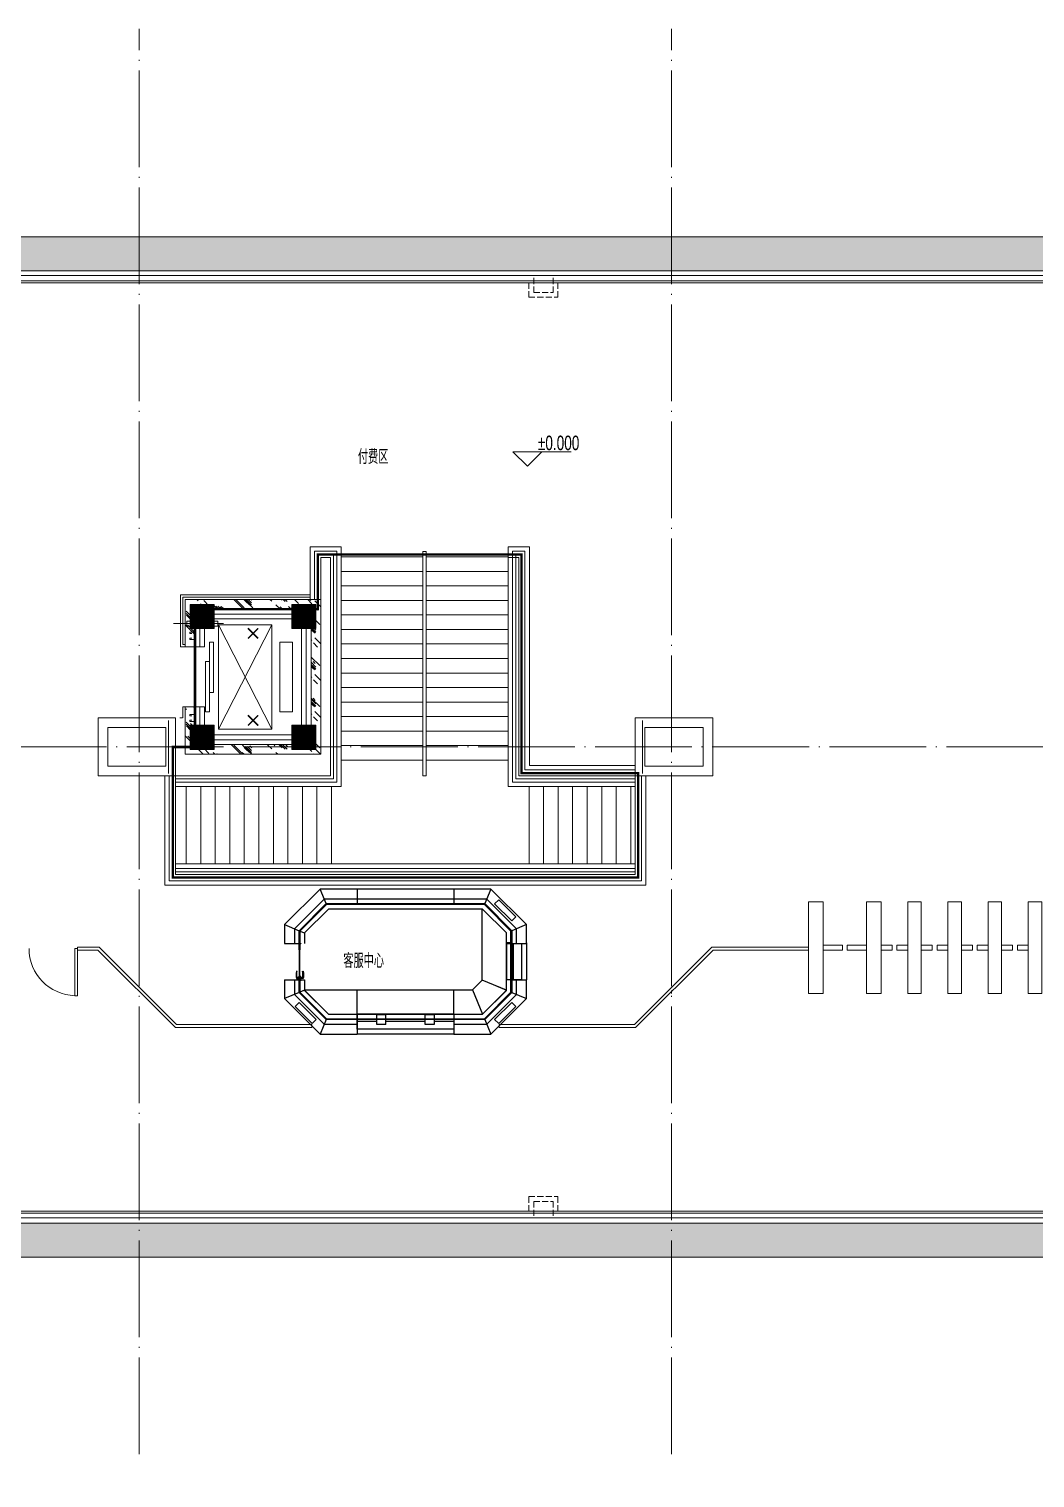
# Model space of a CAD drawing. Extents: x 13114849 to 13479250, y 160225 to 278773.
# Drawn here: x 13366117 to 13386907, y 179590 to 209560 of the extents above; entities that cross this region are included whole.
import ezdxf

# ---------------------------------------------------------------- set-up
doc = ezdxf.new("R2010")
doc.units = 0
doc.header["$LTSCALE"] = 1000
doc.header["$MEASUREMENT"] = 0
for name, pattern in [('ACAD_ISO03W100', [30, 12, -18]), ('ACAD_ISO04W100', [30.5, 24, -3, 0.5, -3]), ('DASH', [0.35, 0.25, -0.1]), ('DOTE', [2.42, 2, -0.2, 0.02, -0.2])]:
    doc.linetypes.add(name, pattern=pattern)
doc.layers.add('1-人性化客服中心', color=102, linetype='Continuous')
for name, color, linetype, lineweight in [('1-栏杆其他', 8, 'Continuous', 5), ('STAIR', 7, 'Continuous', 5), ('建筑底图', 8, 'Continuous', 13)]:
    doc.layers.add(name, color=color, linetype=linetype, lineweight=lineweight)
doc.styles.add('C', font='HZTXT_E', dxfattribs={"width": 0.7, "bigfont": 'HZTXT'})
pattern_1 = [(45, (793255.26, 8e-09), (-176.7766953, 176.7766953), []), (50, (793255.26, 8e-09), (717.260183, -62.752135), [75, -825]), (355, (793255.26, 8e-09), (-138.751334, 752.192134), [60, -660]), (100.4514, (793315, -5.2), (578.50938, 689.439542), [63.74019, -701.14211]), (46.1842, (793255.26, 200), (1067.24105, -165.519014), [112.5, -1237.5]), (96.6356, (793344.2, 186.2), (934.662706, 974.11787), [95.61029, -1051.713]), (351.1842, (793255.3, 200), (934.661945, 974.1186), [90, -990]), (21, (793355.26, 150), (596.907052, -402.61889), [75, -825]), (326, (793355.26, 150), (243.31533, 725.150045), [60, -660]), (71.4514, (793405, 116.45), (840.22263, 322.530497), [63.74019, -701.14211]), (37.5, (793255.26, 8e-09), (12.1598553, 332.893854), [0, -652, 0, -670, 0, -662.5]), (7.5, (793255.26, 8e-09), (263.069537, 394.411712), [0, -382, 0, -637, 0, -252.5]), (327.5, (793032.26, 8e-09), (533.822436, -22.554872), [0, -250, 0, -780, 0, -1035]), (317.5, (792932.26, 8e-09), (583.18617, 100.104982), [0, -325, 0, -518, 0, -735])]

# ---------------------------------------------------------------- blocks, each defined once
blk = doc.blocks.new('_FZH')
blk.add_lwpolyline([(-0.5, -0.5), (0.5, -0.5), (0.5, 0.5), (-0.5, 0.5)], close=True)
blk = doc.blocks.new('$DorLib2D$00000001')
for p, q in [((0.45, 0.975), (0.5, 0.975)), ((0.45, 0), (0.45, 0.975)), ((0.5, 0), (0.5, 0.975)), ((0.5, 0), (0.45, 0))]:
    blk.add_line(p, q)
at = {"lineweight": 13}
blk.add_arc((0.475, 0), 0.975, 91.4693, 180, dxfattribs=at)
blk = doc.blocks.new('客服中心-新')
at = {"layer": '1-人性化客服中心', "color": 8}
for p, q in [((36870, -86884), (36746, -86584)), ((37511, -86584), (37511, -86884)), ((39511, -86584), (39511, -86884)), ((40276, -86584), (40151, -86884)), ((36011, -87319), (36311, -87444)), ((36331, -87452), (36426, -87491)), ((41011, -87319), (40711, -87444)), ((36011, -87709), (36311, -87709)), ((36304, -87704), (36304, -87716)), ((36316, -87736), (36326, -87736)), ((36321, -87730), (36321, -87742)), ((36337, -87704), (36337, -87716)), ((40596, -87709), (40691, -87709)), ((40596, -87709), (40596, -88459)), ((40711, -87709), (41011, -87709)), ((36011, -88459), (36311, -88459)), ((36327, -88453), (36315, -88453)), ((36315, -88464), (36327, -88464)), ((36331, -88459), (36426, -88459)), ((36331, -88459), (36426, -88459)), ((36426, -88677), (36331, -88717)), ((37511, -89169), (37511, -88669)), ((39511, -89169), (39511, -88669)), ((39897, -88669), (40104, -89169)), ((40596, -88677), (40096, -88470)), ((40711, -88459), (41011, -88459)), ((36311, -88725), (36011, -88849)), ((40711, -88725), (41011, -88849)), ((36870, -89284), (36746, -89584)), ((37511, -89169), (37511, -89264)), ((39511, -89169), (37511, -89169)), ((37511, -89284), (37511, -89584)), ((39511, -89169), (39511, -89264)), ((39511, -89284), (39511, -89584)), ((40151, -89284), (40276, -89584))]:
    blk.add_line(p, q, dxfattribs=at)
at = {"layer": '1-人性化客服中心', "color": 8, "linetype": 'ACAD_ISO03W100', "lineweight": 18}
blk.add_line((40596, -87694), (40691, -87694), dxfattribs=at)
at = {"layer": '1-人性化客服中心', "color": 8, "linetype": 'ACAD_ISO03W100'}
blk.add_line((36341, -88466), (36332, -88466), dxfattribs=at)
at = {"layer": '1-人性化客服中心', "color": 8}
for points in [[(41011, -87709), (41011, -87319), (40276, -86584), (36746, -86584), (36011, -87319), (36011, -87709)], [(40806, -87709), (40806, -87404), (40191, -86789), (36830, -86789), (36216, -87404), (36216, -87709)], [(36311, -87709), (36311, -87444), (36870, -86884), (37511, -86884)], [(37511, -86904), (36878, -86904), (36331, -87452), (36331, -87709)], [(37511, -86884), (39511, -86884)], [(39511, -86904), (37511, -86904)], [(39511, -86884), (39511, -86884), (40151, -86884), (40711, -87444), (40711, -87709)], [(40691, -87709), (40691, -87709), (40691, -87452), (40143, -86904), (39511, -86904)], [(36426, -88669), (39897, -88669), (40096, -88470), (40096, -86999)], [(40596, -87709), (40596, -87491), (40104, -86999), (36917, -86999), (36426, -87491), (36426, -87709)], [(36314, -87718), (36310, -87718), (36310, -87771), (36314, -87771), (36314, -87718)], [(36315, -87840), (36315, -87717), (36327, -87717), (36327, -87840)], [(36328, -87718), (36331, -87718), (36331, -87771), (36328, -87771), (36328, -87718)], [(40691, -88459), (40691, -88459), (40691, -87709)], [(40711, -87709), (40711, -88459)], [(36011, -88459), (36011, -88849), (36746, -89584), (37511, -89584)], [(36216, -88459), (36216, -88764), (36830, -89379), (37511, -89379)], [(37511, -89284), (36870, -89284), (36311, -88725), (36311, -88459)], [(36331, -88459), (36331, -88717), (36878, -89264), (37511, -89264)], [(36426, -88459), (36426, -88677), (36917, -89169), (37511, -89169)], [(39511, -89584), (40276, -89584), (41011, -88849), (41011, -88459)], [(39511, -89379), (40191, -89379), (40806, -88764), (40806, -88459)], [(39511, -89169), (40104, -89169), (40596, -88677), (40596, -88459)], [(40711, -88459), (40711, -88725), (40151, -89284), (39511, -89284)], [(39511, -89264), (40143, -89264), (40691, -88717), (40691, -88459)], [(37511, -89264), (39511, -89264)], [(39511, -89284), (37511, -89284)]]:
    blk.add_lwpolyline(points, dxfattribs=at)
for points in [[(37481, -86900), (36876, -86900), (36327, -87450), (36327, -87704), (36325, -87706), (36317, -87706), (36315, -87704), (36315, -87445), (36871, -86888), (37481, -86888)], [(39540, -86900), (37482, -86900), (37482, -86888), (39540, -86888)], [(40695, -87678), (40695, -87450), (40145, -86900), (39541, -86900), (39541, -86888), (40150, -86888), (40707, -87445), (40707, -87678)], [(40792, -87156), (40439, -86803), (40354, -86888), (40707, -87241)], [(36345, -87709), (36345, -87713), (36297, -87713), (36297, -87709)], [(36327, -87714), (36315, -87714), (36315, -88453), (36316, -88454), (36326, -88454), (36327, -88453)], [(40611, -87694), (40691, -87694), (40691, -87693), (40611, -87693)], [(40695, -88489), (40695, -87679), (40707, -87679), (40707, -88489)], [(36308, -88433), (36308, -88411), (36267, -88411), (36258, -88433)], [(36308, -88389), (36315, -88389), (36315, -88454), (36308, -88454)], [(36346, -88389), (36327, -88389), (36327, -88454), (36346, -88454)], [(36346, -88433), (36346, -88411), (36386, -88411), (36396, -88433)], [(37481, -89280), (36871, -89280), (36315, -88723), (36315, -88462), (36327, -88462), (36327, -88718), (36876, -89268), (37481, -89268)], [(39541, -89268), (40145, -89268), (40695, -88718), (40695, -88490), (40707, -88490), (40707, -88723), (40150, -89280), (39541, -89280)], [(36229, -89012), (36583, -89366), (36667, -89281), (36314, -88928)], [(40792, -89012), (40439, -89366), (40354, -89281), (40707, -88928)], [(37482, -89268), (39540, -89268), (39540, -89280), (37482, -89280)]]:
    blk.add_lwpolyline(points, close=True, dxfattribs=at)
at = {"layer": '1-人性化客服中心', "color": 8, "linetype": 'ACAD_ISO04W100', "lineweight": 18}
blk.add_lwpolyline([(36321, -88459), (36321, -88721), (36874, -89274), (40147, -89274), (40701, -88721), (40701, -87448), (40147, -86894), (36874, -86894), (36321, -87448), (36321, -88459)], dxfattribs=at)
at = {"layer": '1-人性化客服中心', "color": 8}
blk.add_lwpolyline([(36315, -87713), (36327, -87713), (36327, -87737, -1), (36315, -87737)], format="xyb", close=True, dxfattribs=at)
at = {"layer": '1-人性化客服中心', "color": 8, "lineweight": -3}
for points in [[(40596, -87710), (40911, -87710), (40911, -88458), (40596, -88458)], [(37512, -89484), (37512, -89169), (39510, -89169), (39510, -89484)], [(38101, -89179), (38101, -89384), (37921, -89384), (37921, -89179)], [(39101, -89179), (39101, -89384), (38921, -89384), (38921, -89179)]]:
    blk.add_lwpolyline(points, close=True, dxfattribs=at)
at = {"layer": '1-人性化客服中心', "color": 8, "linetype": 'ACAD_ISO03W100', "lineweight": 18}
for points in [[(40598, -87712), (40909, -87712), (40909, -88456), (40598, -88456)], [(37514, -89482), (37514, -89171), (39508, -89171), (39508, -89482)], [(38103, -89177), (38103, -89386), (37919, -89386), (37919, -89177)], [(39103, -89177), (39103, -89386), (38919, -89386), (38919, -89177)]]:
    blk.add_lwpolyline(points, close=True, dxfattribs=at)
at = {"layer": '1-人性化客服中心', "color": 8, "lineweight": -3}
for points in [[(40742, -88459), (40742, -87709)], [(37511, -89316), (37921, -89316)], [(39511, -89584), (37511, -89584)], [(38101, -89316), (38921, -89316)], [(39101, -89316), (39511, -89316)]]:
    blk.add_lwpolyline(points, dxfattribs=at)
blk.add_lwpolyline([(41010, -87694, -0.03766), (41011, -87709), (41011, -88459)], format="xyb", dxfattribs=at)
at = {"layer": '1-人性化客服中心', "color": 8}
for points in [[(36267, -88411, -0.091708), (36270, -88285), (36258, -88282, 0.10596), (36258, -88433)], [(36386, -88411, 0.091708), (36383, -88285), (36396, -88282, -0.10596), (36396, -88433)]]:
    blk.add_lwpolyline(points, format="xyb", dxfattribs=at)
at = {"layer": '1-人性化客服中心', "color": 8, "linetype": 'ACAD_ISO03W100'}
blk.add_lwpolyline([(36341, -88454), (36341, -88479), (36332, -88479), (36332, -88454)], close=True, dxfattribs=at)
blk = doc.blocks.new('wefrwr3')
at = {"layer": 'STAIR', "color": 0, "linetype": 'Continuous'}
for p, q in [((2371621, 1063838), (2374021, 1063838)), ((2371621, 1061038), (2371621, 1063838)), ((2371621, 1061158), (2371621, 1063718)), ((2371741, 1063838), (2373901, 1063838)), ((2371921, 1063838), (2371921, 1063738)), ((2373721, 1063738), (2371921, 1063738)), ((2371921, 1063638), (2371921, 1063538)), ((2373721, 1063638), (2371921, 1063638)), ((2373721, 1063838), (2373721, 1063738)), ((2373721, 1063638), (2373721, 1063538)), ((2374021, 1063838), (2374021, 1063058)), ((2374021, 1063718), (2374021, 1063058)), ((2371621, 1063538), (2371721, 1063538)), ((2371721, 1063538), (2371721, 1061338)), ((2371821, 1063538), (2371921, 1063538)), ((2371821, 1063538), (2371821, 1061338)), ((2372433, 1063518), (2373537, 1061358)), ((2372433, 1063518), (2373537, 1063518)), ((2372433, 1061358), (2373537, 1063518)), ((2372433, 1061358), (2372433, 1063518)), ((2373537, 1063518), (2373537, 1061358)), ((2373821, 1063538), (2373721, 1063538)), ((2373821, 1063058), (2373821, 1063538)), ((2374021, 1063538), (2373921, 1063538)), ((2373921, 1063058), (2373921, 1063538)), ((2372005, 1063158), (2372269, 1063158)), ((2372005, 1061718), (2372005, 1063158)), ((2372269, 1063158), (2372269, 1061718)), ((2373806, 1063163), (2373724, 1063163)), ((2373724, 1063163), (2373724, 1062122)), ((2373806, 1062122), (2373806, 1063163)), ((2374021, 1063058), (2373821, 1063058)), ((2374021, 1063058), (2373901, 1063058)), ((2374021, 1063058), (2373901, 1063058)), ((2374021, 1061818), (2374021, 1063058)), ((2373719, 1062759), (2373637, 1062759)), ((2373637, 1062759), (2373637, 1061718)), ((2373719, 1061718), (2373719, 1062759)), ((2373724, 1062122), (2373806, 1062122)), ((2372269, 1061718), (2372005, 1061718)), ((2373637, 1061718), (2373719, 1061718)), ((2374021, 1061818), (2373821, 1061818)), ((2373821, 1061338), (2373821, 1061818)), ((2374021, 1061818), (2373901, 1061818)), ((2374021, 1061818), (2373901, 1061818)), ((2373921, 1061338), (2373921, 1061818)), ((2374021, 1061818), (2374021, 1061158)), ((2374021, 1061818), (2374021, 1061038)), ((2371621, 1061338), (2371721, 1061338)), ((2371821, 1061338), (2371921, 1061338)), ((2371921, 1061238), (2371921, 1061338)), ((2371921, 1061238), (2373721, 1061238)), ((2373537, 1061358), (2372433, 1061358)), ((2373821, 1061338), (2373721, 1061338)), ((2373721, 1061238), (2373721, 1061338)), ((2374021, 1061338), (2373921, 1061338)), ((2374021, 1061038), (2371621, 1061038)), ((2373901, 1061038), (2371741, 1061038)), ((2371921, 1061038), (2371921, 1061138)), ((2371921, 1061138), (2373721, 1061138)), ((2373721, 1061038), (2373721, 1061138))]:
    blk.add_line(p, q, dxfattribs=at)
blk = doc.blocks.new('客服中心')
at = {"layer": '1-栏杆其他'}
for p, q in [((12579001, 190820), (12578877, 191120)), ((12579642, 191120), (12579642, 190820)), ((12581642, 191120), (12581642, 190820)), ((12582407, 191120), (12582283, 190820)), ((12578142, 190385), (12578442, 190260)), ((12583142, 190385), (12582842, 190260)), ((12578462, 190252), (12578557, 190213)), ((12582727, 190010), (12582822, 190010)), ((12578142, 189995), (12578442, 189995)), ((12578436, 190000), (12578436, 189988)), ((12578447, 189968), (12578457, 189968)), ((12578452, 189974), (12578452, 189961)), ((12578469, 190000), (12578469, 189988)), ((12582727, 189995), (12582822, 189995)), ((12582727, 189995), (12582727, 189245)), ((12582842, 189995), (12583142, 189995)), ((12578142, 189245), (12578442, 189245)), ((12578142, 189245), (12578142, 188855)), ((12578458, 189251), (12578446, 189251)), ((12578446, 189240), (12578458, 189240)), ((12578462, 189245), (12578557, 189245)), ((12578462, 189245), (12578557, 189245)), ((12578472, 189238), (12578463, 189238)), ((12582727, 189026), (12582227, 189234)), ((12582842, 189245), (12583142, 189245)), ((12578442, 188979), (12578142, 188855)), ((12578142, 188855), (12578877, 188120)), ((12578557, 189026), (12578462, 188987)), ((12579642, 188535), (12579642, 189035)), ((12581642, 188535), (12581642, 189035)), ((12582028, 189035), (12582235, 188535)), ((12582842, 188979), (12583142, 188855)), ((12579642, 188535), (12579642, 188440)), ((12581642, 188535), (12579642, 188535)), ((12581642, 188535), (12581642, 188440)), ((12579001, 188420), (12578877, 188120)), ((12579642, 188420), (12579642, 188120)), ((12581642, 188420), (12581642, 188120)), ((12582283, 188420), (12582407, 188120)), ((12578877, 188120), (12579642, 188120))]:
    blk.add_line(p, q, dxfattribs=at)
for points in [[(12583142, 189995), (12583142, 190385), (12582407, 191120), (12578877, 191120), (12578142, 190385), (12578142, 189995)], [(12582937, 189995), (12582937, 190300), (12582322, 190915), (12578962, 190915), (12578347, 190300), (12578347, 189995)], [(12578442, 189995), (12578442, 190260), (12579001, 190820), (12579642, 190820)], [(12578452, 189245), (12578452, 188983), (12579006, 188430), (12582279, 188430), (12582832, 188983), (12582832, 190256), (12582279, 190810), (12579006, 190810), (12578452, 190256), (12578452, 189245)], [(12579642, 190800), (12579010, 190800), (12578462, 190252), (12578462, 189995)], [(12578557, 189035), (12582028, 189035), (12582227, 189234), (12582227, 190705)], [(12582727, 189995), (12582727, 190213), (12582235, 190705), (12579049, 190705), (12578557, 190213), (12578557, 189995)], [(12579642, 190820), (12581642, 190820)], [(12581642, 190800), (12579642, 190800)], [(12581642, 190820), (12581642, 190820), (12582283, 190820), (12582842, 190260), (12582842, 189995)], [(12582822, 189995), (12582822, 189995), (12582822, 190252), (12582275, 190800), (12581642, 190800)], [(12578445, 189986), (12578442, 189986), (12578442, 189933), (12578445, 189933), (12578445, 189986)], [(12578446, 189864), (12578446, 189987), (12578458, 189987), (12578458, 189864)], [(12578459, 189986), (12578463, 189986), (12578463, 189933), (12578459, 189933), (12578459, 189986)], [(12582822, 189245), (12582822, 189245), (12582822, 189995)], [(12582842, 189995), (12582842, 189245)], [(12582874, 189245), (12582874, 189995)], [(12578347, 189245), (12578347, 188939), (12578962, 188325), (12579642, 188325)], [(12579642, 188420), (12579001, 188420), (12578442, 188979), (12578442, 189245)], [(12578462, 189245), (12578462, 188987), (12579010, 188440), (12579642, 188440)], [(12578557, 189245), (12578557, 189026), (12579049, 188535), (12579642, 188535)], [(12581642, 188120), (12582407, 188120), (12583142, 188855), (12583142, 189245)], [(12581642, 188325), (12582322, 188325), (12582937, 188939), (12582937, 189245)], [(12581642, 188535), (12582235, 188535), (12582727, 189026), (12582727, 189245)], [(12582842, 189245), (12582842, 188979), (12582283, 188420), (12581642, 188420)], [(12581642, 188440), (12582275, 188440), (12582822, 188987), (12582822, 189245)], [(12579642, 188440), (12581642, 188440)], [(12581642, 188420), (12579642, 188420)], [(12579642, 188388), (12580052, 188388)], [(12580232, 188388), (12581052, 188388)], [(12581232, 188388), (12581642, 188388)], [(12581642, 188120), (12579642, 188120)]]:
    blk.add_lwpolyline(points, dxfattribs=at)
for points in [[(12579612, 190804), (12579008, 190804), (12578458, 190254), (12578458, 190000), (12578456, 189998), (12578448, 189998), (12578446, 190000), (12578446, 190259), (12579003, 190816), (12579612, 190816)], [(12581671, 190804), (12579613, 190804), (12579613, 190816), (12581671, 190816)], [(12582826, 190026), (12582826, 190254), (12582276, 190804), (12581672, 190804), (12581672, 190816), (12582281, 190816), (12582838, 190259), (12582838, 190026)], [(12582924, 190547), (12582570, 190901), (12582485, 190816), (12582839, 190463)], [(12582742, 190010), (12582822, 190010), (12582822, 190011), (12582742, 190011)], [(12582826, 189215), (12582826, 190025), (12582838, 190025), (12582838, 189215)], [(12578476, 189995), (12578476, 189991), (12578428, 189991), (12578428, 189995)], [(12578458, 189990), (12578446, 189990), (12578446, 189251), (12578447, 189250), (12578457, 189250), (12578458, 189251)], [(12582727, 189994), (12583042, 189994), (12583042, 189246), (12582727, 189246)], [(12582729, 189992), (12583040, 189992), (12583040, 189248), (12582729, 189248)], [(12578439, 189271), (12578439, 189293), (12578398, 189293), (12578389, 189271)], [(12578439, 189315), (12578446, 189315), (12578446, 189250), (12578439, 189250)], [(12579612, 188424), (12579003, 188424), (12578446, 188980), (12578446, 189242), (12578458, 189242), (12578458, 188985), (12579008, 188436), (12579612, 188436)], [(12578477, 189315), (12578458, 189315), (12578458, 189250), (12578477, 189250)], [(12578472, 189250), (12578472, 189225), (12578463, 189225), (12578463, 189250)], [(12578477, 189271), (12578477, 189293), (12578518, 189293), (12578527, 189271)], [(12581672, 188436), (12582276, 188436), (12582826, 188985), (12582826, 189214), (12582838, 189214), (12582838, 188980), (12582281, 188424), (12581672, 188424)], [(12578361, 188692), (12578714, 188338), (12578799, 188423), (12578445, 188776)], [(12579643, 188220), (12579643, 188535), (12581641, 188535), (12581641, 188220)], [(12579645, 188222), (12579645, 188533), (12581639, 188533), (12581639, 188222)], [(12580234, 188527), (12580234, 188318), (12580050, 188318), (12580050, 188527)], [(12580232, 188525), (12580232, 188320), (12580052, 188320), (12580052, 188525)], [(12581234, 188527), (12581234, 188318), (12581050, 188318), (12581050, 188527)], [(12581232, 188525), (12581232, 188320), (12581052, 188320), (12581052, 188525)], [(12582924, 188692), (12582570, 188338), (12582485, 188423), (12582839, 188776)], [(12579613, 188436), (12581671, 188436), (12581671, 188424), (12579613, 188424)]]:
    blk.add_lwpolyline(points, close=True, dxfattribs=at)
for points in [[(12583141, 190010, -0.03766), (12583143, 189995), (12583143, 189245)], [(12578398, 189293, -0.091708), (12578402, 189419), (12578389, 189422, 0.10596), (12578389, 189271)], [(12578518, 189293, 0.091708), (12578514, 189419), (12578527, 189422, -0.10596), (12578527, 189271)]]:
    blk.add_lwpolyline(points, format="xyb", dxfattribs=at)
blk.add_lwpolyline([(12578446, 189991), (12578458, 189991), (12578458, 189967, -1), (12578446, 189967)], format="xyb", close=True, dxfattribs=at)

msp = doc.modelspace()

# ---------------------------------------------------------------- hatches: boundary and pattern name
at = {"layer": '建筑底图'}
h = msp.add_hatch(dxfattribs=at)
h.set_pattern_fill('钢筋混凝土', color=8, scale=100, style=0)
h.set_pattern_definition(pattern_1)
h.paths.add_polyline_path([(13421897.4, 205459.5), (13421897.4, 204559.5), (13422497.4, 204559.5), (13422497.4, 204759.5), (13453297.4, 204759.5), (13453297.4, 205459.5)])
h.paths.add_polyline_path([(13333997.4, 206729.5), (13333397.4, 206729.5), (13333397.4, 204559.5), (13413397.4, 204559.5), (13413397.4, 205259.5), (13333997.4, 205259.5)])
at = {"layer": '建筑底图', "ltscale": 500}
h = msp.add_hatch(dxfattribs=at)
h.set_pattern_fill('玻璃2', color=256, scale=50, style=0)
h.set_pattern_definition([(135, (18966416.2, 814415), (-4e-14, 763.675324), [300, -180, 300, -180, 120, -261.640785]), (135, (18966431.2, 814430), (-4e-14, 763.675324), [240, -300, 180, -180, 210, -231.640785]), (135, (18966431.2, 814475), (-4e-14, 763.675324), [180, -360, 120, -180, 270, -231.640785]), (135, (18966386.2, 814430), (-4e-14, 763.675324), [180, -360, 150, -651.64075]), (135, (18966341.2, 814475), (-4e-14, 763.675324), [90, -450, 60, -741.64075]), (135, (18966416.2, 814550), (-4e-14, 763.675324), [60, -450, 60, -240, 150, -381.640785]), (135, (18966146.2, 814505), (-4e-14, 763.675324), [300, -450, 360, -237.640785]), (135, (18966146.2, 814460), (-4e-14, 763.675324), [420, -300, 450, -177.640785]), (135, (18966071.2, 814520), (9e-14, -848.52814), [300, -420, 240, -381.640785]), (135, (18966116.2, 814610), (-4e-14, 763.675324), [150, -600, 180, -411.640785]), (135, (18966026.2, 814565), (-4e-14, 763.675324), [120, -600, 120, -501.64075])])
h.paths.add_polyline_path([(13369347.4, 195539.5), (13369547.4, 195539.5), (13369547.4, 194759.5), (13371947.4, 194759.5), (13371947.4, 197559.5), (13369547.4, 197559.5), (13369547.4, 196779.5), (13369347.4, 196779.5), (13369347.4, 197759.5), (13372147.4, 197759.5), (13372147.4, 194559.5), (13369347.4, 194559.5)])
at = {"layer": '建筑底图'}
h = msp.add_hatch(dxfattribs=at)
h.set_pattern_fill('ANSI31', color=256, scale=10, style=0)
h.set_pattern_definition([(45, (15205099.875, -554769.857), (-11.22532015, 11.22532015), [])])
h.paths.add_polyline_path([(13369947.4, 197159.5), (13369947.4, 197659.5), (13369447.4, 197659.5), (13369447.4, 197159.5)])
h.paths.add_polyline_path([(13372047.4, 197159.5), (13372047.4, 197659.5), (13371547.4, 197659.5), (13371547.4, 197159.5)])
h.paths.add_polyline_path([(13372047.4, 194659.5), (13372047.4, 195159.5), (13371547.4, 195159.5), (13371547.4, 194659.5)])
h.paths.add_polyline_path([(13369947.4, 194659.5), (13369947.4, 195159.5), (13369447.4, 195159.5), (13369447.4, 194659.5)])
h = msp.add_hatch(dxfattribs=at)
h.set_pattern_fill('ANSI31', color=256, scale=10, angle=90, style=0)
h.set_pattern_definition([(135, (14116500.838, 2035521.314), (-11.22532015, -11.22532015), [])])
h.paths.add_polyline_path([(13369567.4, 197159.5), (13369567.4, 196859.5), (13369547.4, 196859.5), (13369547.4, 197159.5)])
h = msp.add_hatch(dxfattribs=at)
h.set_pattern_fill('ANSI31', color=256, scale=10, angle=90, style=0)
h.set_pattern_definition([(135, (14116500.838, 2033821.314), (-11.22532015, -11.22532015), [])])
h.paths.add_polyline_path([(13369567.4, 195459.5), (13369567.4, 195159.5), (13369547.4, 195159.5), (13369547.4, 195459.5)])
h = msp.add_hatch(dxfattribs=at)
h.set_pattern_fill('钢筋混凝土', color=256, scale=100, style=0)
h.set_pattern_definition(pattern_1)
h.paths.add_polyline_path([(13413397.4, 184159.5), (13413397.4, 184859.5), (13333397.4, 184859.5), (13333397.4, 182478), (13333997.4, 182478), (13333997.4, 184159.5)])

# ---------------------------------------------------------------- linework, layer by layer
at = {"layer": '建筑底图', "linetype": 'DOTE'}
for p, q in [((13368397.4, 180083), (13368397.4, 209559.5)), ((13379397.4, 180083), (13379397.4, 209559.5))]:
    msp.add_line(p, q, dxfattribs=at)
at = {"layer": '建筑底图', "color": 8}
for p, q in [((13333997.4, 205259.5), (13413797.4, 205259.5)), ((13333297.4, 204459.5), (13414507.4, 204459.5)), ((13333397.4, 204559.5), (13414397.4, 204559.5)), ((13333187.4, 204349.5), (13414607.4, 204349.5)), ((13368397.4, 185069.5), (13421897.4, 185069.5)), ((13421897.4, 184969.5), (13368397.4, 184969.5))]:
    msp.add_line(p, q, dxfattribs=at)
at = {"layer": '建筑底图', "color": 8, "linetype": 'DOTE'}
for p, q in [((13474197.4, 204559.5), (13119297.4, 204559.5)), ((13474197.4, 194709.5), (13119297.4, 194709.5)), ((13474197.4, 184859.5), (13119297.4, 184859.5))]:
    msp.add_line(p, q, dxfattribs=at)
at = {"layer": '建筑底图', "linetype": 'DASH', "ltscale": 0.5}
for p, q in [((13376547.4, 204109.5), (13376547.4, 204449.5)), ((13376947.4, 204109.5), (13376947.4, 204449.5)), ((13376447.4, 204009.5), (13376447.4, 204349.5)), ((13376547.4, 204109.5), (13376947.4, 204109.5)), ((13377047.4, 204009.5), (13377047.4, 204349.5)), ((13376447.4, 204009.5), (13377047.4, 204009.5)), ((13376447.4, 185409.5), (13376447.4, 185069.5)), ((13376447.4, 185409.5), (13377047.4, 185409.5)), ((13376547.4, 185309.5), (13376547.4, 184969.5)), ((13376547.4, 185309.5), (13376947.4, 185309.5)), ((13376947.4, 185309.5), (13376947.4, 184969.5)), ((13377047.4, 185409.5), (13377047.4, 185069.5))]:
    msp.add_line(p, q, dxfattribs=at)
at = {"layer": '建筑底图'}
for p, q in [((13376116.6, 200815.5), (13377322.6, 200815.5)), ((13376416.6, 200515.5), (13376116.6, 200815.5)), ((13376416.6, 200515.5), (13376716.6, 200815.5)), ((13371927.4, 197759.5), (13371927.4, 198849.5)), ((13372567.4, 198849.5), (13371927.4, 198849.5)), ((13372567.4, 193889.5), (13372567.4, 198809.5)), ((13376017.4, 198849.5), (13376457.4, 198849.5)), ((13376017.4, 193889.5), (13376017.4, 198809.5)), ((13376457.4, 198849.5), (13376457.4, 194329.5)), ((13372147.4, 197759.5), (13372147.4, 198629.5)), ((13372147.4, 198629.5), (13372347.4, 198629.5)), ((13372347.4, 194109.5), (13372347.4, 198629.5)), ((13374257.4, 198639.5), (13372567.4, 198639.5)), ((13374257.4, 198639.5), (13372627.4, 198639.5)), ((13374257.4, 198639.5), (13372627.4, 198639.5)), ((13376017.4, 198639.5), (13374327.4, 198639.5)), ((13376017.4, 198639.5), (13374327.4, 198639.5)), ((13376017.4, 198629.5), (13376237.4, 198629.5)), ((13376237.4, 194109.5), (13376237.4, 198629.5)), ((13374257.4, 198339.5), (13372567.4, 198339.5)), ((13376017.4, 198339.5), (13374327.4, 198339.5)), ((13374257.4, 198039.5), (13372567.4, 198039.5)), ((13376017.4, 198039.5), (13374327.4, 198039.5)), ((13374257.4, 197739.5), (13372567.4, 197739.5)), ((13376017.4, 197739.5), (13374327.4, 197739.5)), ((13369106.3, 197260), (13370138.3, 197260)), ((13374257.4, 197439.5), (13372567.4, 197439.5)), ((13376017.4, 197439.5), (13374327.4, 197439.5)), ((13374257.4, 197139.5), (13372567.4, 197139.5)), ((13376017.4, 197139.5), (13374327.4, 197139.5)), ((13374257.4, 196839.5), (13372567.4, 196839.5)), ((13376017.4, 196839.5), (13374327.4, 196839.5)), ((13374257.4, 196539.5), (13372567.4, 196539.5)), ((13376017.4, 196539.5), (13374327.4, 196539.5)), ((13374257.4, 196239.5), (13372567.4, 196239.5)), ((13376017.4, 196239.5), (13374327.4, 196239.5)), ((13374257.4, 195939.5), (13372567.4, 195939.5)), ((13376017.4, 195939.5), (13374327.4, 195939.5)), ((13374257.4, 195639.5), (13372567.4, 195639.5)), ((13376017.4, 195639.5), (13374327.4, 195639.5)), ((13368997.4, 195259.5), (13368997.4, 194159.5)), ((13374257.4, 195339.5), (13372567.4, 195339.5)), ((13376017.4, 195339.5), (13374327.4, 195339.5)), ((13378797.4, 195259.5), (13378797.4, 194159.5)), ((13374257.4, 195039.5), (13372567.4, 195039.5)), ((13376017.4, 195039.5), (13374327.4, 195039.5)), ((13374257.4, 194739.5), (13372567.4, 194739.5)), ((13376017.4, 194739.5), (13374327.4, 194739.5)), ((13374257.4, 194439.5), (13372567.4, 194439.5)), ((13376017.4, 194439.5), (13374327.4, 194439.5)), ((13378647.4, 194329.5), (13376457.4, 194329.5)), ((13368927.4, 191849.5), (13368927.4, 194109.5)), ((13369147.4, 192069.5), (13369147.4, 194109.5)), ((13369147.4, 194109.5), (13372347.4, 194109.5)), ((13378647.4, 194109.5), (13376237.4, 194109.5)), ((13378647.4, 192069.5), (13378647.4, 194109.5)), ((13378867.4, 191849.5), (13378867.4, 194109.5)), ((13369147.4, 193889.5), (13372567.4, 193889.5)), ((13369367.4, 193889.5), (13369367.4, 192289.5)), ((13369667.4, 193889.5), (13369667.4, 192289.5)), ((13369967.4, 193889.5), (13369967.4, 192289.5)), ((13370267.4, 193889.5), (13370267.4, 192289.5)), ((13370567.4, 193889.5), (13370567.4, 192289.5)), ((13370867.4, 193889.5), (13370867.4, 192289.5)), ((13371167.4, 193889.5), (13371167.4, 192289.5)), ((13371467.4, 193889.5), (13371467.4, 192289.5)), ((13371767.4, 193889.5), (13371767.4, 192289.5)), ((13372067.4, 193889.5), (13372067.4, 192289.5)), ((13372367.4, 193889.5), (13372367.4, 192289.5)), ((13376017.4, 193889.5), (13378647.4, 193889.5)), ((13376452.4, 193889.5), (13376452.4, 192289.5)), ((13376752.4, 193889.5), (13376752.4, 192289.5)), ((13377052.4, 193889.5), (13377052.4, 192289.5)), ((13377352.4, 193889.5), (13377352.4, 192289.5)), ((13377652.4, 193889.5), (13377652.4, 192289.5)), ((13377952.4, 193889.5), (13377952.4, 192289.5)), ((13378252.4, 193889.5), (13378252.4, 192289.5)), ((13378552.4, 193889.5), (13378552.4, 192289.5)), ((13369147.4, 192289.5), (13378647.4, 192289.5)), ((13378867.4, 191849.5), (13368927.4, 191849.5)), ((13369147.4, 192069.5), (13378647.4, 192069.5)), ((13382527.4, 190610.3), (13382527.4, 190510.3)), ((13382527.4, 190610.3), (13382927.4, 190610.3)), ((13382927.4, 190610.3), (13382927.4, 190510.3)), ((13383027.4, 190510.3), (13383027.4, 190610.3)), ((13383427.4, 190610.3), (13383027.4, 190610.3)), ((13383427.4, 190510.3), (13383427.4, 190610.3)), ((13383727.4, 190610.3), (13383727.4, 190510.3)), ((13383727.4, 190610.3), (13383952.4, 190610.3)), ((13383952.4, 190610.3), (13383952.4, 190510.3)), ((13384052.4, 190510.3), (13384052.4, 190610.3)), ((13384277.4, 190610.3), (13384052.4, 190610.3)), ((13384277.4, 190510.3), (13384277.4, 190610.3)), ((13384557.4, 190610.3), (13384557.4, 190510.3)), ((13384557.4, 190610.3), (13384782.4, 190610.3)), ((13384782.4, 190610.3), (13384782.4, 190510.3)), ((13384882.4, 190510.3), (13384882.4, 190610.3)), ((13385107.4, 190610.3), (13384882.4, 190610.3)), ((13385107.4, 190510.3), (13385107.4, 190610.3)), ((13385387.4, 190610.3), (13385387.4, 190510.3)), ((13385387.4, 190610.3), (13385612.4, 190610.3)), ((13385612.4, 190610.3), (13385612.4, 190510.3)), ((13385712.4, 190510.3), (13385712.4, 190610.3)), ((13385937.4, 190610.3), (13385712.4, 190610.3)), ((13385937.4, 190510.3), (13385937.4, 190610.3)), ((13386217.4, 190610.3), (13386217.4, 190510.3)), ((13386217.4, 190610.3), (13386442.4, 190610.3)), ((13386442.4, 190610.3), (13386442.4, 190510.3)), ((13386542.4, 190510.3), (13386542.4, 190610.3)), ((13386767.4, 190610.3), (13386542.4, 190610.3)), ((13386767.4, 190510.3), (13386767.4, 190610.3)), ((13367117.4, 190570.3), (13367117.4, 190510.3)), ((13367566.4, 190570.3), (13367117.4, 190570.3)), ((13367117.4, 190510.3), (13367541.6, 190510.3)), ((13367541.6, 190510.3), (13369142.4, 188909.5)), ((13367566.4, 190570.3), (13369167.2, 188969.5)), ((13380228.3, 190570.3), (13378627.5, 188969.5)), ((13380253.2, 190510.3), (13378652.4, 188909.5)), ((13380228.3, 190570.3), (13382227.4, 190570.3)), ((13380253.2, 190510.3), (13382227.4, 190510.3)), ((13382227.4, 190570.3), (13382227.4, 190510.3)), ((13382527.4, 190510.3), (13382927.4, 190510.3)), ((13383427.4, 190510.3), (13383027.4, 190510.3)), ((13383727.4, 190510.3), (13383952.4, 190510.3)), ((13384277.4, 190510.3), (13384052.4, 190510.3)), ((13384557.4, 190510.3), (13384782.4, 190510.3)), ((13385107.4, 190510.3), (13384882.4, 190510.3)), ((13385387.4, 190510.3), (13385612.4, 190510.3)), ((13385937.4, 190510.3), (13385712.4, 190510.3)), ((13386217.4, 190510.3), (13386442.4, 190510.3)), ((13386767.4, 190510.3), (13386542.4, 190510.3)), ((13379397.4, 189609.5), (13379397.4, 189669.5)), ((13369142.4, 188909.5), (13371962.4, 188909.5)), ((13369167.2, 188969.5), (13371962.4, 188969.5)), ((13371962.4, 188969.5), (13371962.4, 188909.5)), ((13375832.4, 188909.5), (13375832.4, 188969.5)), ((13378627.5, 188969.5), (13375832.4, 188969.5)), ((13378652.4, 188909.5), (13375832.4, 188909.5)), ((13413397.4, 185109.5), (13333147.4, 185109.5)), ((13342897.4, 185069.5), (13368397.4, 185069.5)), ((13368397.4, 184969.5), (13342897.4, 184969.5)), ((13333397.4, 184859.5), (13413397.4, 184859.5)), ((13333997.4, 184159.5), (13413397.4, 184159.5))]:
    msp.add_line(p, q, dxfattribs=at)
at = {"layer": '建筑底图', "lineweight": 0}
for p, q in [((13372017.4, 197759.5), (13372017.4, 198759.5)), ((13372477.4, 198759.5), (13372017.4, 198759.5)), ((13372477.4, 193979.5), (13372477.4, 198749.5)), ((13374257.4, 194109.5), (13374257.4, 198749.5)), ((13374327.4, 198749.5), (13374257.4, 198749.5)), ((13374327.4, 194109.5), (13374327.4, 198749.5)), ((13376107.4, 198749.5), (13376107.4, 198759.5)), ((13376107.4, 198759.5), (13376367.4, 198759.5)), ((13376107.4, 193979.5), (13376107.4, 198749.5)), ((13376367.4, 198759.5), (13376367.4, 194239.5)), ((13372087.4, 197759.5), (13372087.4, 198689.5)), ((13372407.4, 198689.5), (13372087.4, 198689.5)), ((13372407.4, 194049.5), (13372407.4, 198689.5)), ((13376177.4, 198689.5), (13376297.4, 198689.5)), ((13376177.4, 194049.5), (13376177.4, 198689.5)), ((13376297.4, 198689.5), (13376297.4, 194169.5)), ((13376107.4, 197640.5), (13376107.4, 197650.5)), ((13378647.4, 194239.5), (13376367.4, 194239.5)), ((13369017.4, 191939.5), (13369017.4, 194109.5)), ((13369087.4, 192009.5), (13369087.4, 194109.5)), ((13369147.4, 194049.5), (13372407.4, 194049.5)), ((13369147.4, 193979.5), (13372477.4, 193979.5)), ((13374327.4, 194109.5), (13374257.4, 194109.5)), ((13376107.4, 193979.5), (13378647.4, 193979.5)), ((13376177.4, 194049.5), (13378647.4, 194049.5)), ((13378647.4, 194169.5), (13376297.4, 194169.5)), ((13378707.4, 192009.5), (13378707.4, 194109.5)), ((13378777.4, 191939.5), (13378777.4, 194109.5)), ((13369147.4, 192199.5), (13378647.4, 192199.5)), ((13369147.4, 192129.5), (13378647.4, 192129.5)), ((13378777.4, 191939.5), (13369017.4, 191939.5)), ((13378707.4, 192009.5), (13369087.4, 192009.5))]:
    msp.add_line(p, q, dxfattribs=at)
at = {"layer": '建筑底图', "linetype": 'ByBlock', "lineweight": 0}
msp.add_line((13372477.4, 198749.5), (13372477.4, 198759.5), dxfattribs=at)
at = {"layer": '建筑底图', "linetype": 'ByBlock'}
for p, q in [((13372567.4, 198809.5), (13372567.4, 198849.5)), ((13376017.4, 198809.5), (13376017.4, 198849.5)), ((13376017.4, 197700.5), (13376017.4, 197740.5))]:
    msp.add_line(p, q, dxfattribs=at)
at = {"layer": '建筑底图', "lineweight": 0, "ltscale": 0.7}
for p, q in [((13371927.4, 197859.5), (13369247.4, 197859.5)), ((13369247.4, 197859.5), (13369247.4, 196779.5)), ((13371927.4, 197809.5), (13369297.4, 197809.5)), ((13369297.4, 197809.5), (13369297.4, 196829.5)), ((13369347.4, 196779.5), (13369247.4, 196779.5)), ((13369347.4, 196829.5), (13369297.4, 196829.5)), ((13369297.4, 195309.5), (13369297.4, 195539.5)), ((13369382.4, 195539.5), (13369297.4, 195539.5)), ((13369347.4, 195309.5), (13369347.4, 195489.5)), ((13369382.4, 195489.5), (13369347.4, 195489.5)), ((13369232.4, 195309.5), (13369292.4, 195309.5))]:
    msp.add_line(p, q, dxfattribs=at)
at = {"layer": '建筑底图', "color": 8}
for points in [[(13311597.4, 184159.5), (13438197.4, 184159.5), (13438197.4, 183959.5), (13443697.4, 183959.5), (13443697.4, 171509.5), (13434297, 171509.5), (13434297, 165209.5), (13477297.4, 165209.5), (13477297.4, 178509.5), (13473697.4, 180533.5), (13473697.4, 207859.5), (13459597.4, 207859.5), (13459597.4, 205459.5), (13421797.4, 205459.5), (13421797.4, 205259.5), (13333997.4, 205259.5)], [(13333147.4, 207229.5), (13333147.4, 204309.5), (13427497.4, 204309.5)]]:
    msp.add_lwpolyline(points, dxfattribs=at)
at = {"layer": '建筑底图', "linetype": 'DASH', "ltscale": 2, "const_width": 50}
msp.add_lwpolyline([(13369547.4, 197559.5), (13372087.4, 197559.5), (13372087.4, 198689.5), (13376297.4, 198689.5), (13376297.4, 194169.5), (13378707.4, 194169.5), (13378707.4, 192009.5), (13369087.4, 192009.5), (13369087.4, 194159.5), (13369087.4, 194159.5), (13369087.4, 194709.5), (13369547.4, 194709.5), (13369547.4, 197559.5)], dxfattribs=at)
at = {"layer": '建筑底图', "ltscale": 500}
msp.add_lwpolyline([(13369547.4, 195539.5), (13369347.4, 195539.5), (13369347.4, 194559.5), (13372147.4, 194559.5), (13372147.4, 197759.5), (13369347.4, 197759.5), (13369347.4, 196779.5), (13369547.4, 196779.5)], dxfattribs=at)
at = {"layer": '建筑底图', "elevation": 0}
for points in [[(13369447.4, 197659.5), (13369447.4, 197159.5), (13369947.4, 197159.5), (13369947.4, 197659.5)], [(13371547.4, 197659.5), (13371547.4, 197159.5), (13372047.4, 197159.5), (13372047.4, 197659.5)], [(13369567.4, 197159.5), (13369567.4, 196859.5), (13369547.4, 196859.5), (13369547.4, 197159.5)], [(13369567.4, 195459.5), (13369567.4, 195159.5), (13369547.4, 195159.5), (13369547.4, 195459.5)], [(13369447.4, 195159.5), (13369447.4, 194659.5), (13369947.4, 194659.5), (13369947.4, 195159.5)], [(13371547.4, 195159.5), (13371547.4, 194659.5), (13372047.4, 194659.5), (13372047.4, 195159.5)]]:
    msp.add_lwpolyline(points, close=True, dxfattribs=at)
at = {"layer": '建筑底图'}
for points in [[(13369377.8, 197310), (13370018.3, 197310), (13370018.3, 197210), (13369377.8, 197210)], [(13369147.4, 195309.5), (13369147.4, 194109.5), (13367547.4, 194109.5), (13367547.4, 195309.5)], [(13380247.4, 195309.5), (13380247.4, 194109.5), (13378647.4, 194109.5), (13378647.4, 195309.5)], [(13382227.4, 191509.5), (13382527.4, 191509.5), (13382527.4, 189609.5), (13382227.4, 189609.5)], [(13383427.4, 191509.5), (13383727.4, 191509.5), (13383727.4, 189609.5), (13383427.4, 189609.5)], [(13384277.4, 191509.5), (13384557.4, 191509.5), (13384557.4, 189609.5), (13384277.4, 189609.5)], [(13385107.4, 191509.5), (13385387.4, 191509.5), (13385387.4, 189609.5), (13385107.4, 189609.5)], [(13385937.4, 191509.5), (13386217.4, 191509.5), (13386217.4, 189609.5), (13385937.4, 189609.5)], [(13386767.4, 191509.5), (13387047.4, 191509.5), (13387047.4, 189609.5), (13386767.4, 189609.5)]]:
    msp.add_lwpolyline(points, close=True, dxfattribs=at)
at = {"layer": '建筑底图', "elevation": 0}
for points in [[(13369547.4, 197084.5), (13369462.3, 197084.5), (13369448.4, 197084.5), (13369440.2, 197077.8), (13369438.4, 197070.1), (13369439.4, 197062.4), (13369444.4, 197055.8), (13369483.7, 197055.8)], [(13369547.4, 196934.5), (13369462.3, 196934.5), (13369448.4, 196934.5), (13369440.2, 196941.2), (13369438.4, 196948.9), (13369439.4, 196956.6), (13369444.4, 196963.3), (13369483.7, 196963.3)], [(13369547.4, 195384.5), (13369462.3, 195384.5), (13369448.4, 195384.5), (13369440.2, 195377.8), (13369438.4, 195370.1), (13369439.4, 195362.4), (13369444.4, 195355.8), (13369483.7, 195355.8)], [(13369547.4, 195234.5), (13369462.3, 195234.5), (13369448.4, 195234.5), (13369440.2, 195241.2), (13369438.4, 195248.9), (13369439.4, 195256.6), (13369444.4, 195263.3), (13369483.7, 195263.3)]]:
    msp.add_lwpolyline(points, dxfattribs=at)
at = {"layer": '建筑底图', "const_width": 30, "elevation": 0}
for points in [[(13370641.3, 196953.4), (13370853.4, 197165.6)], [(13370853.4, 196953.4), (13370641.3, 197165.6)], [(13370641.3, 195153.4), (13370853.4, 195365.6)], [(13370853.4, 195153.4), (13370641.3, 195365.6)]]:
    msp.add_lwpolyline(points, dxfattribs=at)
at = {"layer": '建筑底图'}
for points in [[(13382977.4, 191449.3, 0, 100, 0), (13382977.4, 191177.6, 0, 0, 0), (13382977.4, 189941.5, 100, 0, 0), (13382977.4, 189656.5, 0, 0, 0)], [(13384002.4, 191449.3, 0, 100, 0), (13384002.4, 191177.6, 0, 0, 0), (13384002.4, 189941.5, 100, 0, 0), (13384002.4, 189656.5, 0, 0, 0)], [(13384832.4, 191449.3, 0, 100, 0), (13384832.4, 191177.6, 0, 0, 0), (13384832.4, 189941.5, 100, 0, 0), (13384832.4, 189656.5, 0, 0, 0)], [(13385662.4, 191449.3, 0, 100, 0), (13385662.4, 191177.6, 0, 0, 0), (13385662.4, 189941.5, 100, 0, 0), (13385662.4, 189656.5, 0, 0, 0)], [(13386492.4, 191449.3, 0, 100, 0), (13386492.4, 191177.6, 0, 0, 0), (13386492.4, 189941.5, 100, 0, 0), (13386492.4, 189656.5, 0, 0, 0)]]:
    msp.add_lwpolyline(points, format="xyseb", dxfattribs=at)

# ---------------------------------------------------------------- block references
at = {"layer": '建筑底图', "rotation": 180}
msp.add_blockref('wefrwr3', (15743568.5, 1258597.1), dxfattribs=at)
at = {"layer": '建筑底图'}
for name, p, xscale, yscale, zscale in [('_FZH', (13368347.4, 194709.5), 1200, 800, 800), ('_FZH', (13379447.4, 194709.5), 1200, 800, 800), ('$DorLib2D$00000001', (13366617.4, 190540.3), 1000, -1000, 60)]:
    msp.add_blockref(name, p, dxfattribs=dict(at, xscale=xscale, yscale=yscale, zscale=zscale))
for name, p in [('客服中心-新', (13335386.8, 278353.9)), ('客服中心', (793255.3, 650))]:
    msp.add_blockref(name, p, dxfattribs=at)

# ---------------------------------------------------------------- texts
at = {"layer": '建筑底图', "style": 'C', "width": 0.7}
for s, p in [('%%P0.000', (13376634.3, 200848.4)), ('付费区', (13372914, 200562.3, 0)), ('客服中心', (13372613.8, 190137.4, 0))]:
    msp.add_text(s, height=300, dxfattribs=at).set_placement(p)

doc.saveas('drawing.dxf')
